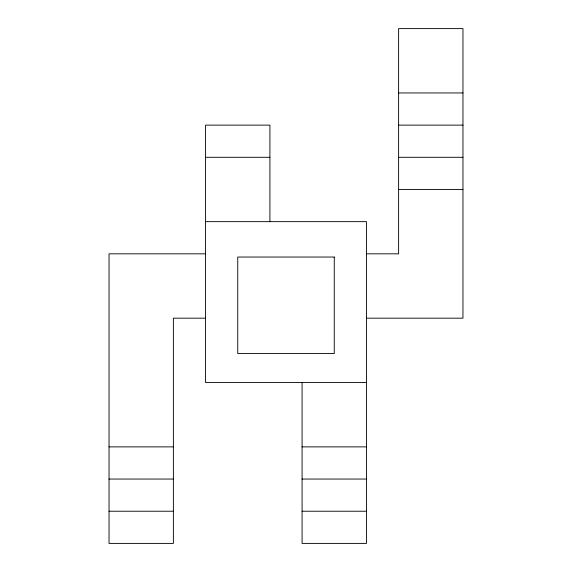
<?xml version="1.0" encoding="UTF-8"?>
<svg xmlns="http://www.w3.org/2000/svg" width="572" height="572" viewBox="0 0 572 572"><rect width="100%" height="100%" fill="white"/><g stroke="black" fill="none" stroke-linecap="round" stroke-linejoin="round"><path stroke-width="0.86" d="M398.612 92.95L462.962 92.95M398.612 125.125L462.962 125.125M205.562 157.3L269.912 157.3M398.612 157.3L462.962 157.3M398.612 189.475L462.962 189.475M205.562 221.65L366.438 221.65L366.438 543.4L302.087 543.4L302.087 382.525M205.562 253.825L109.037 253.825L109.037 543.4L173.387 543.4L173.387 318.175L205.562 318.175M366.438 253.825L398.612 253.825L398.612 28.6L462.962 28.6L462.962 318.175L366.438 318.175M366.438 382.525L205.562 382.525L205.562 125.125L269.912 125.125L269.912 221.65M109.037 446.875L173.387 446.875M302.087 446.875L366.438 446.875M109.037 479.05L173.387 479.05M302.087 479.05L366.438 479.05M109.037 511.225L173.387 511.225M302.087 511.225L366.438 511.225M334.262 257.042L237.737 257.042L237.737 353.567L334.262 353.567L334.262 257.042"/></g></svg>
